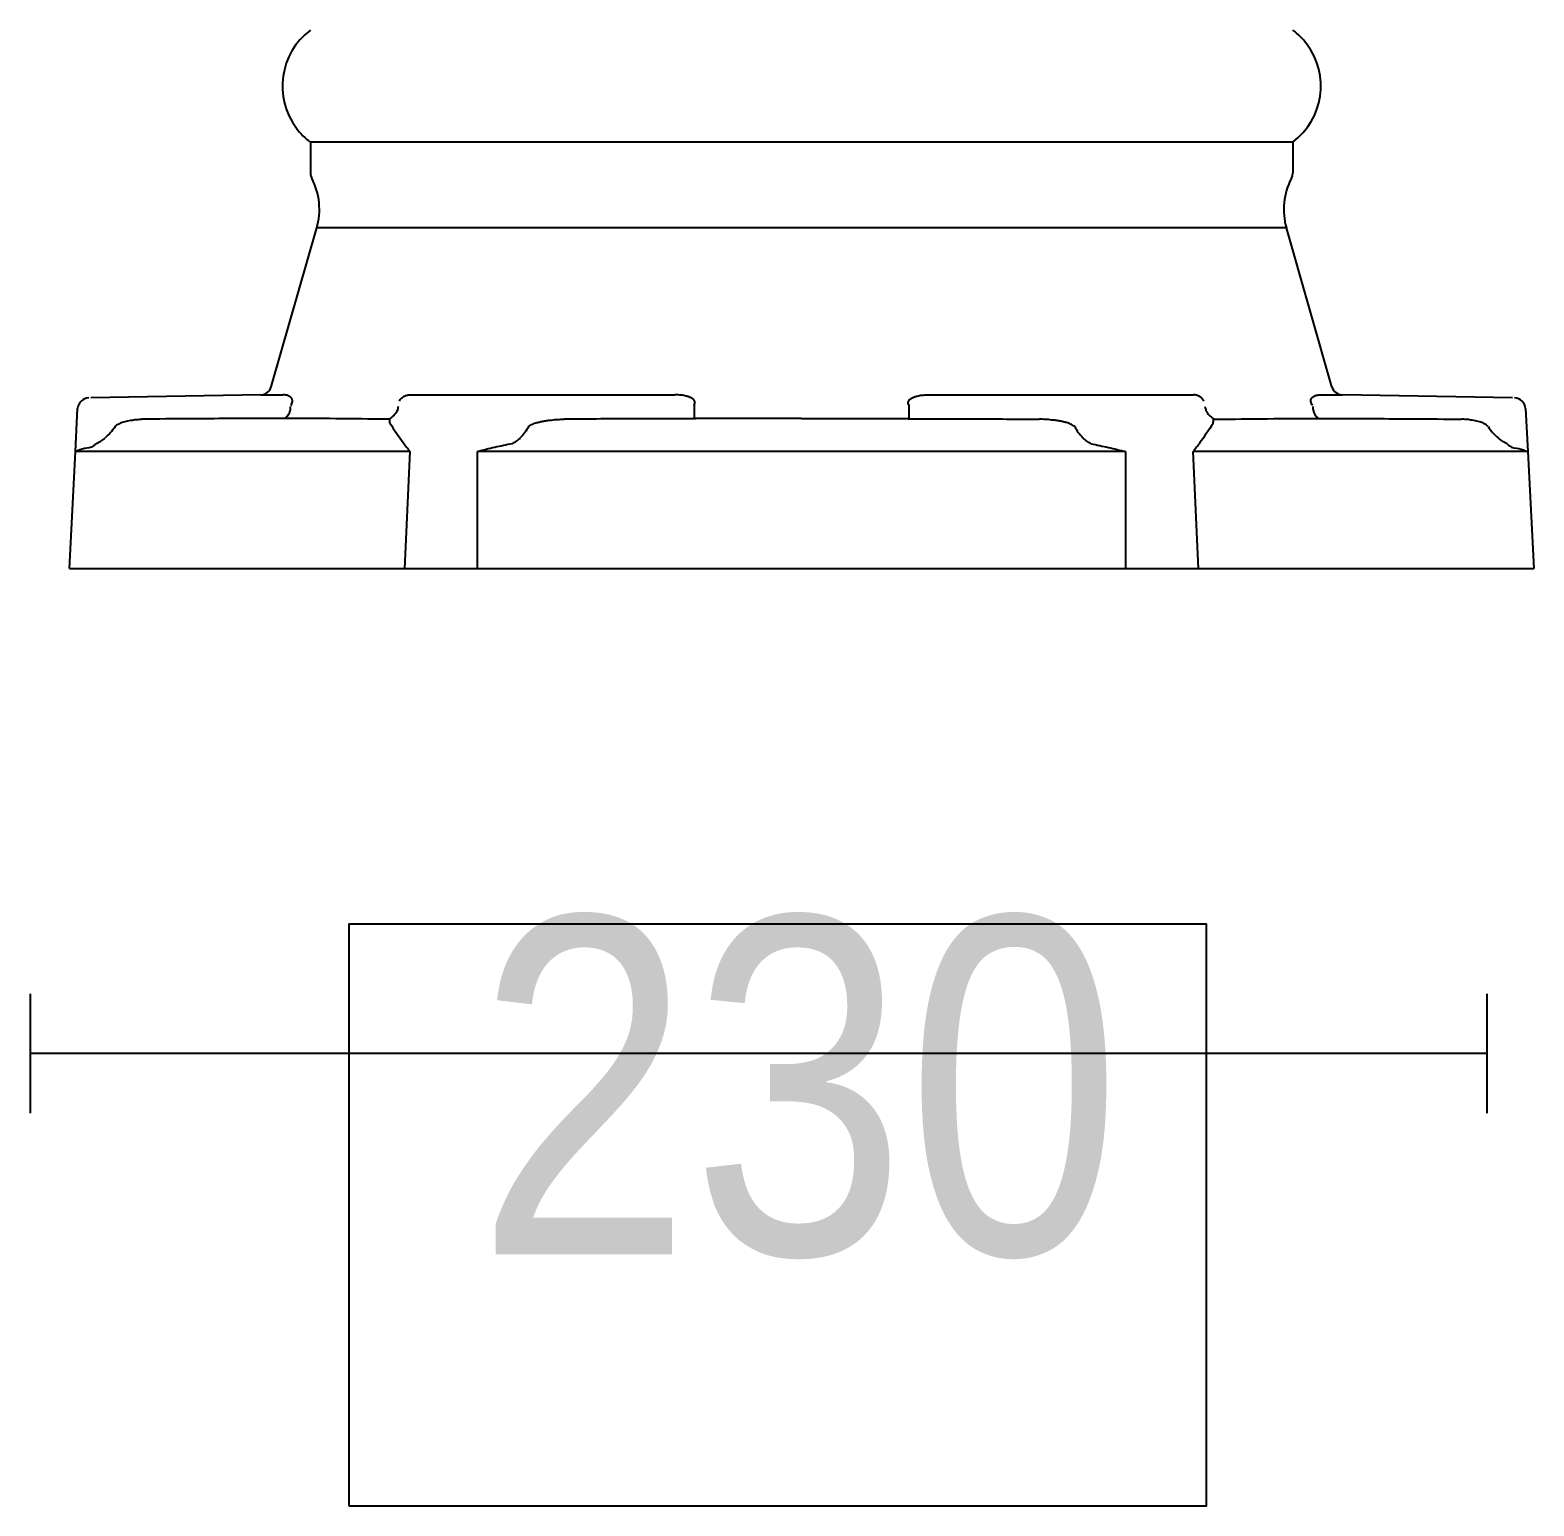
# Model space of a CAD drawing. Extents: x 0 to 170, y 0 to 429.
# Drawn here: x 43.45 to 86.61, y 0.04 to 42.42 of the extents above; entities that cross this region are included whole.
import ezdxf

# ---------------------------------------------------------------- set-up
doc = ezdxf.new("R2010")
doc.units = 0
doc.layers.add('LIVELLO_1', color=160, linetype='Continuous')
doc.styles.add('STD', font='txt')

# ---------------------------------------------------------------- blocks, each defined once
blk = doc.blocks.new('AI9-BLK1')
at = {"layer": 'LIVELLO_1', "color": 7}
for p, q in [((-4.99, -175.291), (-33.181, -175.291)), ((-33.181, -175.291), (-33.181, -176.177)), ((-4.99, -175.291), (-4.99, -176.177)), ((-34.305, -182.314), (-32.999, -177.754)), ((-5.172, -177.754), (-32.999, -177.754)), ((-3.865, -182.314), (-5.172, -177.754)), ((-34.61, -182.547), (-39.485, -182.63)), ((-34.61, -182.547), (-33.976, -182.547)), ((-30.333, -182.547), (-22.727, -182.547)), ((-15.444, -182.547), (-7.836, -182.547)), ((-4.195, -182.547), (-3.561, -182.547)), ((1.315, -182.63), (-3.561, -182.547)), ((-39.925, -184.175), (-39.863, -182.937)), ((-22.171, -182.848), (-22.171, -183.23)), ((-15.997, -183.23), (-15.997, -182.848)), ((1.692, -182.937), (1.757, -184.175)), ((-40.101, -187.533), (-39.925, -184.175)), ((-30.326, -184.175), (-39.925, -184.175)), ((-30.326, -184.175), (-30.478, -187.533)), ((-19.085, -184.175), (-28.386, -184.175)), ((-28.386, -187.533), (-28.386, -184.175)), ((-9.785, -184.175), (-19.085, -184.175)), ((-9.785, -184.175), (-9.785, -187.533)), ((-7.693, -187.533), (-7.844, -184.175)), ((1.757, -184.175), (-7.844, -184.175)), ((1.757, -184.175), (1.933, -187.533)), ((-40.101, -187.533), (-19.085, -187.533)), ((-19.085, -187.533), (1.933, -187.533)), ((-41.228, -199.748), (-41.228, -203.167)), ((0.582, -199.748), (0.582, -203.167)), ((0.582, -201.458), (-41.228, -201.458))]:
    blk.add_line(p, q, dxfattribs=at)
for points in [[(-30.904, -183.247), (-30.941, -183.247), (-30.978, -183.247)], [(-7.267, -183.247), (-7.227, -183.247), (-7.191, -183.247)]]:
    blk.add_lwpolyline(points, dxfattribs=at)
blk.add_lwpolyline([(-32.081, -214.449), (-7.467, -214.449), (-7.467, -197.747), (-32.081, -197.747)], close=True, dxfattribs=at)
for points, knots in [([(-33.181, -172.071), (-34.071, -172.741), (-34.251, -174), (-33.583, -174.89), (-33.468, -175.043), (-33.334, -175.179), (-33.181, -175.291)], [0, 0, 0, 0, 1, 1, 1, 2, 2, 2, 2]), ([(-4.99, -175.291), (-4.099, -174.625), (-3.919, -173.364), (-4.586, -172.476), (-4.7, -172.319), (-4.835, -172.185), (-4.99, -172.071)], [0, 0, 0, 0, 1, 1, 1, 2, 2, 2, 2]), ([(-33.746, -182.848), (-33.734, -182.825), (-33.724, -182.812), (-33.715, -182.793), (-33.707, -182.776), (-33.702, -182.761), (-33.7, -182.74), (-33.698, -182.73), (-33.698, -182.713), (-33.7, -182.702), (-33.7, -182.689), (-33.705, -182.679), (-33.709, -182.668), (-33.711, -182.662), (-33.713, -182.653), (-33.717, -182.647), (-33.721, -182.641), (-33.726, -182.636), (-33.73, -182.63), (-33.734, -182.623), (-33.74, -182.619), (-33.746, -182.617), (-33.75, -182.609), (-33.756, -182.607), (-33.763, -182.6), (-33.767, -182.596), (-33.773, -182.594), (-33.78, -182.59), (-33.787, -182.585), (-33.793, -182.583), (-33.8, -182.579), (-33.813, -182.577), (-33.821, -182.568), (-33.835, -182.564), (-33.845, -182.56), (-33.856, -182.558), (-33.869, -182.553), (-33.887, -182.553), (-33.902, -182.547), (-33.92, -182.547), (-33.92, -182.547), (-33.976, -182.547), (-33.976, -182.547)], [0, 0, 0, 0, 1, 1, 1, 2, 2, 2, 3, 3, 3, 4, 4, 4, 5, 5, 5, 6, 6, 6, 7, 7, 7, 8, 8, 8, 9, 9, 9, 10, 10, 10, 11, 11, 11, 12, 12, 12, 13, 13, 13, 14, 14, 14, 14]), ([(-30.629, -182.723), (-30.62, -182.711), (-30.611, -182.693), (-30.602, -182.679), (-30.591, -182.666), (-30.583, -182.651), (-30.57, -182.641), (-30.561, -182.634), (-30.552, -182.626), (-30.544, -182.617), (-30.535, -182.609), (-30.527, -182.607), (-30.517, -182.6), (-30.511, -182.596), (-30.505, -182.59), (-30.498, -182.585), (-30.492, -182.585), (-30.488, -182.579), (-30.481, -182.579), (-30.47, -182.577), (-30.461, -182.568), (-30.453, -182.564), (-30.442, -182.56), (-30.43, -182.558), (-30.42, -182.558), (-30.407, -182.553), (-30.394, -182.547), (-30.378, -182.547), (-30.378, -182.547), (-30.333, -182.547), (-30.333, -182.547)], [0, 0, 0, 0, 1, 1, 1, 2, 2, 2, 3, 3, 3, 4, 4, 4, 5, 5, 5, 6, 6, 6, 7, 7, 7, 8, 8, 8, 9, 9, 9, 10, 10, 10, 10]), ([(-22.171, -182.848), (-22.161, -182.825), (-22.149, -182.812), (-22.147, -182.793), (-22.143, -182.772), (-22.145, -182.755), (-22.149, -182.734), (-22.155, -182.723), (-22.163, -182.711), (-22.171, -182.7), (-22.18, -182.685), (-22.188, -182.679), (-22.199, -182.668), (-22.208, -182.662), (-22.217, -182.653), (-22.228, -182.647), (-22.236, -182.641), (-22.244, -182.636), (-22.256, -182.63), (-22.265, -182.623), (-22.277, -182.619), (-22.29, -182.617), (-22.302, -182.609), (-22.314, -182.607), (-22.325, -182.6), (-22.338, -182.596), (-22.352, -182.594), (-22.364, -182.59), (-22.377, -182.585), (-22.391, -182.583), (-22.403, -182.579), (-22.425, -182.577), (-22.447, -182.568), (-22.466, -182.564), (-22.488, -182.56), (-22.512, -182.558), (-22.534, -182.553), (-22.563, -182.553), (-22.594, -182.547), (-22.625, -182.547), (-22.625, -182.547), (-22.727, -182.547), (-22.727, -182.547)], [0, 0, 0, 0, 1, 1, 1, 2, 2, 2, 3, 3, 3, 4, 4, 4, 5, 5, 5, 6, 6, 6, 7, 7, 7, 8, 8, 8, 9, 9, 9, 10, 10, 10, 11, 11, 11, 12, 12, 12, 13, 13, 13, 14, 14, 14, 14]), ([(-15.997, -182.848), (-16.009, -182.825), (-16.02, -182.812), (-16.024, -182.793), (-16.028, -182.772), (-16.026, -182.755), (-16.02, -182.734), (-16.015, -182.723), (-16.009, -182.711), (-15.999, -182.7), (-15.991, -182.685), (-15.982, -182.679), (-15.97, -182.668), (-15.963, -182.662), (-15.952, -182.653), (-15.943, -182.647), (-15.935, -182.641), (-15.926, -182.636), (-15.915, -182.63), (-15.904, -182.623), (-15.893, -182.619), (-15.881, -182.617), (-15.869, -182.609), (-15.856, -182.607), (-15.843, -182.6), (-15.833, -182.596), (-15.817, -182.594), (-15.806, -182.59), (-15.792, -182.585), (-15.78, -182.583), (-15.765, -182.579), (-15.744, -182.577), (-15.724, -182.568), (-15.703, -182.564), (-15.68, -182.56), (-15.657, -182.558), (-15.635, -182.553), (-15.607, -182.553), (-15.574, -182.547), (-15.544, -182.547), (-15.544, -182.547), (-15.444, -182.547), (-15.444, -182.547)], [0, 0, 0, 0, 1, 1, 1, 2, 2, 2, 3, 3, 3, 4, 4, 4, 5, 5, 5, 6, 6, 6, 7, 7, 7, 8, 8, 8, 9, 9, 9, 10, 10, 10, 11, 11, 11, 12, 12, 12, 13, 13, 13, 14, 14, 14, 14]), ([(-7.542, -182.723), (-7.552, -182.711), (-7.558, -182.693), (-7.569, -182.679), (-7.577, -182.666), (-7.588, -182.651), (-7.599, -182.641), (-7.608, -182.634), (-7.616, -182.626), (-7.625, -182.617), (-7.633, -182.609), (-7.645, -182.607), (-7.653, -182.6), (-7.66, -182.596), (-7.664, -182.59), (-7.67, -182.585), (-7.677, -182.585), (-7.683, -182.579), (-7.69, -182.579), (-7.699, -182.577), (-7.71, -182.568), (-7.718, -182.564), (-7.729, -182.56), (-7.738, -182.558), (-7.749, -182.558), (-7.761, -182.553), (-7.774, -182.547), (-7.79, -182.547), (-7.79, -182.547), (-7.836, -182.547), (-7.836, -182.547)], [0, 0, 0, 0, 1, 1, 1, 2, 2, 2, 3, 3, 3, 4, 4, 4, 5, 5, 5, 6, 6, 6, 7, 7, 7, 8, 8, 8, 9, 9, 9, 10, 10, 10, 10]), ([(-4.425, -182.848), (-4.437, -182.825), (-4.447, -182.812), (-4.453, -182.793), (-4.462, -182.776), (-4.468, -182.761), (-4.47, -182.74), (-4.47, -182.73), (-4.47, -182.713), (-4.47, -182.702), (-4.468, -182.689), (-4.466, -182.679), (-4.462, -182.668), (-4.458, -182.662), (-4.458, -182.653), (-4.453, -182.647), (-4.449, -182.641), (-4.445, -182.636), (-4.441, -182.63), (-4.437, -182.623), (-4.429, -182.619), (-4.425, -182.617), (-4.419, -182.609), (-4.414, -182.607), (-4.408, -182.6), (-4.402, -182.596), (-4.395, -182.594), (-4.391, -182.59), (-4.381, -182.585), (-4.375, -182.583), (-4.369, -182.579), (-4.358, -182.577), (-4.35, -182.568), (-4.336, -182.564), (-4.323, -182.56), (-4.313, -182.558), (-4.302, -182.553), (-4.284, -182.553), (-4.267, -182.547), (-4.252, -182.547), (-4.252, -182.547), (-4.195, -182.547), (-4.195, -182.547)], [0, 0, 0, 0, 1, 1, 1, 2, 2, 2, 3, 3, 3, 4, 4, 4, 5, 5, 5, 6, 6, 6, 7, 7, 7, 8, 8, 8, 9, 9, 9, 10, 10, 10, 11, 11, 11, 12, 12, 12, 13, 13, 13, 14, 14, 14, 14]), ([(-33.761, -182.884), (-33.761, -182.916), (-33.763, -182.952), (-33.767, -182.982), (-33.773, -183.011), (-33.783, -183.041), (-33.793, -183.071), (-33.806, -183.098), (-33.821, -183.13), (-33.843, -183.154), (-33.865, -183.177), (-33.893, -183.202), (-33.922, -183.224)], [0, 0, 0, 0, 1, 1, 1, 2, 2, 2, 3, 3, 3, 4, 4, 4, 4]), ([(-30.689, -183.001), (-30.718, -183.043), (-30.747, -183.092), (-30.782, -183.126), (-30.822, -183.166), (-30.869, -183.207), (-30.917, -183.24)], [0, 0, 0, 0, 1, 1, 1, 2, 2, 2, 2]), ([(-30.661, -182.884), (-30.666, -182.906), (-30.672, -182.924), (-30.674, -182.943), (-30.68, -182.961), (-30.685, -182.982), (-30.689, -183.001)], [0, 0, 0, 0, 1, 1, 1, 2, 2, 2, 2]), ([(-7.51, -182.884), (-7.506, -182.906), (-7.499, -182.924), (-7.494, -182.943), (-7.49, -182.961), (-7.484, -182.982), (-7.48, -183.001)], [0, 0, 0, 0, 1, 1, 1, 2, 2, 2, 2]), ([(-7.48, -183.001), (-7.451, -183.043), (-7.423, -183.092), (-7.389, -183.126), (-7.349, -183.166), (-7.302, -183.207), (-7.254, -183.24)], [0, 0, 0, 0, 1, 1, 1, 2, 2, 2, 2]), ([(-4.41, -182.884), (-4.41, -182.916), (-4.408, -182.952), (-4.402, -182.982), (-4.395, -183.011), (-4.387, -183.041), (-4.377, -183.071), (-4.364, -183.098), (-4.35, -183.13), (-4.327, -183.154), (-4.304, -183.177), (-4.278, -183.202), (-4.25, -183.224)], [0, 0, 0, 0, 1, 1, 1, 2, 2, 2, 3, 3, 3, 4, 4, 4, 4]), ([(-38.788, -183.452), (-38.76, -183.429), (-38.732, -183.406), (-38.699, -183.384), (-38.671, -183.37), (-38.641, -183.357), (-38.61, -183.342), (-38.587, -183.336), (-38.562, -183.329), (-38.537, -183.319), (-38.514, -183.312), (-38.489, -183.306), (-38.463, -183.3), (-38.434, -183.293), (-38.406, -183.287), (-38.378, -183.281), (-38.347, -183.274), (-38.317, -183.27), (-38.287, -183.268), (-38.245, -183.259), (-38.204, -183.253), (-38.163, -183.251), (-38.115, -183.247), (-38.067, -183.247), (-38.02, -183.247)], [0, 0, 0, 0, 1, 1, 1, 2, 2, 2, 3, 3, 3, 4, 4, 4, 5, 5, 5, 6, 6, 6, 7, 7, 7, 8, 8, 8, 8]), ([(-33.922, -183.224), (-33.922, -183.224), (-34.709, -183.224), (-34.709, -183.224), (-34.981, -183.226), (-35.254, -183.226), (-35.528, -183.226), (-35.901, -183.23), (-36.275, -183.23), (-36.646, -183.234), (-37.104, -183.236), (-37.564, -183.24), (-38.02, -183.247)], [0, 0, 0, 0, 1, 1, 1, 2, 2, 2, 3, 3, 3, 4, 4, 4, 4]), ([(-30.978, -183.247), (-31.47, -183.24), (-31.959, -183.234), (-32.45, -183.23), (-32.94, -183.226), (-33.431, -183.226), (-33.922, -183.224)], [0, 0, 0, 0, 1, 1, 1, 2, 2, 2, 2]), ([(-30.896, -183.37), (-30.898, -183.351), (-30.902, -183.329), (-30.904, -183.31), (-30.906, -183.287), (-30.906, -183.268), (-30.904, -183.247)], [0, 0, 0, 0, 1, 1, 1, 2, 2, 2, 2]), ([(-30.896, -183.37), (-30.772, -183.556), (-30.648, -183.739), (-30.517, -183.917), (-30.455, -184.003), (-30.39, -184.093), (-30.326, -184.175)], [0, 0, 0, 0, 1, 1, 1, 2, 2, 2, 2]), ([(-26.923, -183.452), (-26.884, -183.429), (-26.845, -183.406), (-26.803, -183.384), (-26.766, -183.368), (-26.728, -183.353), (-26.687, -183.342), (-26.656, -183.336), (-26.623, -183.329), (-26.593, -183.319), (-26.56, -183.312), (-26.528, -183.306), (-26.497, -183.3), (-26.459, -183.293), (-26.42, -183.287), (-26.38, -183.281), (-26.341, -183.274), (-26.3, -183.27), (-26.261, -183.268), (-26.204, -183.259), (-26.148, -183.253), (-26.091, -183.251), (-26.028, -183.247), (-25.964, -183.247), (-25.9, -183.247)], [0, 0, 0, 0, 1, 1, 1, 2, 2, 2, 3, 3, 3, 4, 4, 4, 5, 5, 5, 6, 6, 6, 7, 7, 7, 8, 8, 8, 8]), ([(-22.171, -183.23), (-22.795, -183.23), (-23.415, -183.234), (-24.036, -183.236), (-24.657, -183.236), (-25.28, -183.24), (-25.9, -183.247)], [0, 0, 0, 0, 1, 1, 1, 2, 2, 2, 2]), ([(-19.085, -183.224), (-19.085, -183.224), (-19.087, -183.224), (-19.087, -183.224), (-19.087, -183.224), (-19.089, -183.224), (-19.089, -183.224), (-19.089, -183.224), (-19.091, -183.224), (-19.091, -183.224), (-19.091, -183.224), (-19.093, -183.224), (-19.093, -183.224), (-19.093, -183.224), (-19.098, -183.224), (-19.098, -183.224), (-19.098, -183.224), (-19.102, -183.224), (-19.102, -183.224), (-19.102, -183.224), (-19.104, -183.224), (-19.104, -183.224), (-19.104, -183.224), (-19.108, -183.224), (-19.108, -183.224), (-19.108, -183.224), (-19.112, -183.224), (-19.112, -183.224), (-19.112, -183.224), (-19.117, -183.224), (-19.117, -183.224), (-19.117, -183.224), (-19.125, -183.224), (-19.125, -183.224), (-19.125, -183.224), (-19.13, -183.224), (-19.13, -183.224), (-19.13, -183.224), (-19.137, -183.224), (-19.137, -183.224), (-19.137, -183.224), (-19.143, -183.224), (-19.143, -183.224), (-19.143, -183.224), (-19.149, -183.224), (-19.149, -183.224), (-19.149, -183.224), (-19.158, -183.224), (-19.158, -183.224), (-19.158, -183.224), (-19.166, -183.224), (-19.166, -183.224), (-19.166, -183.224), (-19.176, -183.224), (-19.176, -183.224), (-19.176, -183.224), (-19.182, -183.224), (-19.182, -183.224), (-19.182, -183.224), (-19.191, -183.224), (-19.191, -183.224), (-19.191, -183.224), (-19.199, -183.224), (-19.199, -183.224), (-19.199, -183.224), (-19.21, -183.224), (-19.21, -183.224), (-19.21, -183.224), (-19.222, -183.224), (-19.222, -183.224), (-19.222, -183.224), (-19.23, -183.224), (-19.23, -183.224), (-19.23, -183.224), (-19.241, -183.224), (-19.241, -183.224), (-19.241, -183.224), (-19.251, -183.224), (-19.251, -183.224), (-19.251, -183.224), (-19.262, -183.224), (-19.262, -183.224), (-19.262, -183.224), (-19.273, -183.224), (-19.273, -183.224), (-19.273, -183.224), (-19.284, -183.224), (-19.284, -183.224), (-19.284, -183.224), (-19.295, -183.224), (-19.295, -183.224), (-19.295, -183.224), (-19.307, -183.224), (-19.307, -183.224), (-19.307, -183.224), (-19.319, -183.224), (-19.319, -183.224), (-19.319, -183.224), (-19.33, -183.224), (-19.33, -183.224), (-19.33, -183.224), (-19.342, -183.224), (-19.342, -183.224), (-19.342, -183.224), (-19.356, -183.224), (-19.356, -183.224), (-19.356, -183.224), (-19.367, -183.224), (-19.367, -183.224), (-19.367, -183.224), (-19.382, -183.224), (-19.382, -183.224), (-19.382, -183.224), (-19.394, -183.224), (-19.394, -183.224), (-19.394, -183.224), (-19.408, -183.224), (-19.408, -183.224), (-19.408, -183.224), (-19.421, -183.224), (-19.421, -183.224), (-19.421, -183.224), (-19.434, -183.224), (-19.434, -183.224), (-19.434, -183.224), (-19.447, -183.224), (-19.447, -183.224), (-19.447, -183.224), (-19.462, -183.224), (-19.462, -183.224), (-19.462, -183.224), (-19.475, -183.224), (-19.475, -183.224), (-19.475, -183.224), (-19.491, -183.224), (-19.491, -183.224), (-19.491, -183.224), (-19.504, -183.224), (-19.504, -183.224), (-19.504, -183.224), (-19.516, -183.224), (-19.516, -183.224), (-19.516, -183.224), (-19.531, -183.224), (-19.531, -183.224), (-19.531, -183.224), (-19.545, -183.224), (-19.545, -183.224), (-19.545, -183.224), (-19.56, -183.224), (-19.56, -183.224), (-19.56, -183.224), (-19.572, -183.224), (-19.572, -183.224), (-19.572, -183.224), (-19.588, -183.224), (-19.588, -183.224), (-19.588, -183.224), (-19.603, -183.224), (-19.603, -183.224), (-19.603, -183.224), (-19.616, -183.224), (-19.616, -183.224), (-19.616, -183.224), (-19.632, -183.224), (-19.632, -183.224), (-19.632, -183.224), (-19.644, -183.224), (-19.644, -183.224), (-19.644, -183.224), (-19.659, -183.224), (-19.659, -183.224), (-19.659, -183.224), (-19.675, -183.224), (-19.675, -183.224), (-19.675, -183.224), (-19.69, -183.224), (-19.69, -183.224), (-19.69, -183.224), (-19.703, -183.224), (-19.703, -183.224), (-19.703, -183.224), (-19.748, -183.224), (-19.748, -183.224), (-19.748, -183.224), (-19.794, -183.224), (-19.794, -183.224), (-19.794, -183.224), (-19.837, -183.224), (-19.837, -183.224), (-19.837, -183.224), (-19.883, -183.224), (-19.883, -183.224), (-19.883, -183.224), (-19.926, -183.224), (-19.926, -183.224), (-19.926, -183.224), (-19.97, -183.224), (-19.97, -183.224), (-19.97, -183.224), (-20.015, -183.224), (-20.015, -183.224), (-20.015, -183.224), (-20.057, -183.224), (-20.057, -183.224), (-20.057, -183.224), (-20.1, -183.224), (-20.1, -183.224), (-20.1, -183.224), (-20.142, -183.224), (-20.142, -183.224), (-20.142, -183.224), (-20.187, -183.224), (-20.187, -183.224), (-20.187, -183.224), (-20.229, -183.224), (-20.229, -183.224), (-20.229, -183.224), (-20.272, -183.224), (-20.272, -183.224), (-20.272, -183.224), (-20.313, -183.224), (-20.313, -183.224), (-20.313, -183.224), (-20.357, -183.224), (-20.357, -183.224), (-20.372, -183.226), (-20.384, -183.226), (-20.398, -183.226), (-20.398, -183.226), (-20.441, -183.226), (-20.441, -183.226), (-20.441, -183.226), (-20.484, -183.226), (-20.484, -183.226), (-20.484, -183.226), (-20.527, -183.226), (-20.527, -183.226), (-20.527, -183.226), (-20.571, -183.226), (-20.571, -183.226), (-20.571, -183.226), (-20.614, -183.226), (-20.614, -183.226), (-20.614, -183.226), (-20.656, -183.226), (-20.656, -183.226), (-20.656, -183.226), (-20.701, -183.226), (-20.701, -183.226), (-20.701, -183.226), (-20.745, -183.226), (-20.745, -183.226), (-20.745, -183.226), (-20.79, -183.226), (-20.79, -183.226), (-20.79, -183.226), (-20.836, -183.226), (-20.836, -183.226), (-20.836, -183.226), (-20.86, -183.226), (-20.86, -183.226), (-20.86, -183.226), (-20.883, -183.226), (-20.883, -183.226), (-20.883, -183.226), (-20.91, -183.226), (-20.91, -183.226), (-20.91, -183.226), (-20.933, -183.226), (-20.933, -183.226), (-20.933, -183.226), (-20.958, -183.226), (-20.958, -183.226), (-20.958, -183.226), (-20.984, -183.226), (-20.984, -183.226), (-20.984, -183.226), (-21.008, -183.226), (-21.008, -183.226), (-21.008, -183.226), (-21.034, -183.226), (-21.034, -183.226), (-21.034, -183.226), (-21.06, -183.226), (-21.06, -183.226), (-21.06, -183.226), (-21.084, -183.226), (-21.084, -183.226), (-21.084, -183.226), (-21.107, -183.226), (-21.107, -183.226), (-21.107, -183.226), (-21.134, -183.226), (-21.134, -183.226), (-21.134, -183.226), (-21.159, -183.226), (-21.159, -183.226), (-21.159, -183.226), (-21.184, -183.226), (-21.184, -183.226), (-21.184, -183.226), (-21.21, -183.226), (-21.21, -183.226), (-21.21, -183.226), (-21.235, -183.226), (-21.235, -183.226), (-21.235, -183.226), (-21.26, -183.226), (-21.26, -183.226), (-21.26, -183.226), (-21.283, -183.226), (-21.283, -183.226), (-21.283, -183.226), (-21.31, -183.226), (-21.31, -183.226), (-21.31, -183.226), (-21.333, -183.226), (-21.333, -183.226), (-21.333, -183.226), (-21.359, -183.226), (-21.359, -183.226), (-21.359, -183.226), (-21.383, -183.226), (-21.383, -183.226), (-21.383, -183.226), (-21.407, -183.226), (-21.407, -183.226), (-21.407, -183.226), (-21.43, -183.226), (-21.43, -183.226), (-21.43, -183.226), (-21.457, -183.226), (-21.457, -183.226), (-21.457, -183.226), (-21.481, -183.226), (-21.481, -183.226), (-21.481, -183.226), (-21.505, -183.226), (-21.505, -183.226), (-21.505, -183.226), (-21.529, -183.226), (-21.529, -183.226), (-21.529, -183.226), (-21.554, -183.226), (-21.554, -183.226), (-21.554, -183.226), (-21.577, -183.226), (-21.577, -183.226), (-21.577, -183.226), (-21.6, -183.226), (-21.6, -183.226), (-21.6, -183.226), (-21.624, -183.226), (-21.624, -183.226), (-21.624, -183.226), (-21.648, -183.226), (-21.648, -183.226), (-21.648, -183.226), (-21.67, -183.226), (-21.67, -183.226), (-21.67, -183.226), (-21.691, -183.226), (-21.691, -183.226), (-21.691, -183.226), (-21.713, -183.226), (-21.713, -183.226), (-21.713, -183.226), (-21.737, -183.226), (-21.737, -183.226), (-21.737, -183.226), (-21.759, -183.226), (-21.759, -183.226), (-21.759, -183.226), (-21.78, -183.226), (-21.78, -183.226), (-21.78, -183.226), (-21.802, -183.226), (-21.802, -183.226), (-21.802, -183.226), (-21.824, -183.226), (-21.824, -183.226), (-21.824, -183.226), (-21.844, -183.226), (-21.844, -183.226), (-21.844, -183.226), (-21.865, -183.226), (-21.865, -183.226), (-21.865, -183.226), (-21.884, -183.226), (-21.884, -183.226), (-21.884, -183.226), (-21.906, -183.226), (-21.906, -183.226), (-21.906, -183.226), (-21.923, -183.226), (-21.923, -183.226), (-21.923, -183.226), (-21.944, -183.226), (-21.944, -183.226), (-21.944, -183.226), (-21.962, -183.226), (-21.962, -183.226), (-21.962, -183.226), (-21.981, -183.226), (-21.981, -183.226), (-21.981, -183.226), (-22, -183.226), (-22, -183.226), (-22, -183.226), (-22.017, -183.226), (-22.017, -183.226), (-22.017, -183.226), (-22.035, -183.226), (-22.035, -183.226), (-22.035, -183.226), (-22.052, -183.226), (-22.052, -183.226), (-22.052, -183.226), (-22.066, -183.226), (-22.066, -183.226), (-22.066, -183.226), (-22.084, -183.226), (-22.084, -183.226), (-22.084, -183.226), (-22.099, -183.226), (-22.099, -183.226), (-22.099, -183.226), (-22.115, -183.226), (-22.115, -183.226), (-22.115, -183.226), (-22.13, -183.226), (-22.13, -183.226), (-22.134, -183.226), (-22.139, -183.226), (-22.143, -183.23), (-22.143, -183.23), (-22.159, -183.23), (-22.159, -183.23), (-22.159, -183.23), (-22.171, -183.23), (-22.171, -183.23)], [0, 0, 0, 0, 1, 1, 1, 2, 2, 2, 3, 3, 3, 4, 4, 4, 5, 5, 5, 6, 6, 6, 7, 7, 7, 8, 8, 8, 9, 9, 9, 10, 10, 10, 11, 11, 11, 12, 12, 12, 13, 13, 13, 14, 14, 14, 15, 15, 15, 16, 16, 16, 17, 17, 17, 18, 18, 18, 19, 19, 19, 20, 20, 20, 21, 21, 21, 22, 22, 22, 23, 23, 23, 24, 24, 24, 25, 25, 25, 26, 26, 26, 27, 27, 27, 28, 28, 28, 29, 29, 29, 30, 30, 30, 31, 31, 31, 32, 32, 32, 33, 33, 33, 34, 34, 34, 35, 35, 35, 36, 36, 36, 37, 37, 37, 38, 38, 38, 39, 39, 39, 40, 40, 40, 41, 41, 41, 42, 42, 42, 43, 43, 43, 44, 44, 44, 45, 45, 45, 46, 46, 46, 47, 47, 47, 48, 48, 48, 49, 49, 49, 50, 50, 50, 51, 51, 51, 52, 52, 52, 53, 53, 53, 54, 54, 54, 55, 55, 55, 56, 56, 56, 57, 57, 57, 58, 58, 58, 59, 59, 59, 60, 60, 60, 61, 61, 61, 62, 62, 62, 63, 63, 63, 64, 64, 64, 65, 65, 65, 66, 66, 66, 67, 67, 67, 68, 68, 68, 69, 69, 69, 70, 70, 70, 71, 71, 71, 72, 72, 72, 73, 73, 73, 74, 74, 74, 75, 75, 75, 76, 76, 76, 77, 77, 77, 78, 78, 78, 79, 79, 79, 80, 80, 80, 81, 81, 81, 82, 82, 82, 83, 83, 83, 84, 84, 84, 85, 85, 85, 86, 86, 86, 87, 87, 87, 88, 88, 88, 89, 89, 89, 90, 90, 90, 91, 91, 91, 92, 92, 92, 93, 93, 93, 94, 94, 94, 95, 95, 95, 96, 96, 96, 97, 97, 97, 98, 98, 98, 99, 99, 99, 100, 100, 100, 101, 101, 101, 102, 102, 102, 103, 103, 103, 104, 104, 104, 105, 105, 105, 106, 106, 106, 107, 107, 107, 108, 108, 108, 109, 109, 109, 110, 110, 110, 111, 111, 111, 112, 112, 112, 113, 113, 113, 114, 114, 114, 115, 115, 115, 116, 116, 116, 117, 117, 117, 118, 118, 118, 119, 119, 119, 120, 120, 120, 121, 121, 121, 122, 122, 122, 123, 123, 123, 124, 124, 124, 125, 125, 125, 126, 126, 126, 127, 127, 127, 128, 128, 128, 129, 129, 129, 130, 130, 130, 131, 131, 131, 132, 132, 132, 133, 133, 133, 134, 134, 134, 135, 135, 135, 136, 136, 136, 137, 137, 137, 138, 138, 138, 139, 139, 139, 140, 140, 140, 141, 141, 141, 142, 142, 142, 143, 143, 143, 144, 144, 144, 145, 145, 145, 146, 146, 146, 147, 147, 147, 147]), ([(-19.085, -183.224), (-19.085, -183.224), (-19.085, -183.224), (-19.085, -183.224), (-19.085, -183.224), (-19.082, -183.224), (-19.082, -183.224), (-19.082, -183.224), (-19.079, -183.224), (-19.079, -183.224), (-19.079, -183.224), (-19.077, -183.224), (-19.077, -183.224), (-19.077, -183.224), (-19.075, -183.224), (-19.075, -183.224), (-19.075, -183.224), (-19.073, -183.224), (-19.073, -183.224), (-19.073, -183.224), (-19.069, -183.224), (-19.069, -183.224), (-19.069, -183.224), (-19.067, -183.224), (-19.067, -183.224), (-19.067, -183.224), (-19.061, -183.224), (-19.061, -183.224), (-19.061, -183.224), (-19.056, -183.224), (-19.056, -183.224), (-19.056, -183.224), (-19.052, -183.224), (-19.052, -183.224), (-19.052, -183.224), (-19.046, -183.224), (-19.046, -183.224), (-19.046, -183.224), (-19.039, -183.224), (-19.039, -183.224), (-19.039, -183.224), (-19.032, -183.224), (-19.032, -183.224), (-19.032, -183.224), (-19.026, -183.224), (-19.026, -183.224), (-19.026, -183.224), (-19.019, -183.224), (-19.019, -183.224), (-19.019, -183.224), (-19.011, -183.224), (-19.011, -183.224), (-19.011, -183.224), (-19.004, -183.224), (-19.004, -183.224), (-19.004, -183.224), (-18.996, -183.224), (-18.996, -183.224), (-18.996, -183.224), (-18.986, -183.224), (-18.986, -183.224), (-18.986, -183.224), (-18.978, -183.224), (-18.978, -183.224), (-18.978, -183.224), (-18.969, -183.224), (-18.969, -183.224), (-18.969, -183.224), (-18.959, -183.224), (-18.959, -183.224), (-18.959, -183.224), (-18.95, -183.224), (-18.95, -183.224), (-18.95, -183.224), (-18.941, -183.224), (-18.941, -183.224), (-18.941, -183.224), (-18.93, -183.224), (-18.93, -183.224), (-18.93, -183.224), (-18.919, -183.224), (-18.919, -183.224), (-18.919, -183.224), (-18.909, -183.224), (-18.909, -183.224), (-18.909, -183.224), (-18.897, -183.224), (-18.897, -183.224), (-18.897, -183.224), (-18.887, -183.224), (-18.887, -183.224), (-18.887, -183.224), (-18.876, -183.224), (-18.876, -183.224), (-18.876, -183.224), (-18.863, -183.224), (-18.863, -183.224), (-18.863, -183.224), (-18.849, -183.224), (-18.849, -183.224), (-18.849, -183.224), (-18.839, -183.224), (-18.839, -183.224), (-18.839, -183.224), (-18.826, -183.224), (-18.826, -183.224), (-18.826, -183.224), (-18.813, -183.224), (-18.813, -183.224), (-18.813, -183.224), (-18.802, -183.224), (-18.802, -183.224), (-18.802, -183.224), (-18.789, -183.224), (-18.789, -183.224), (-18.789, -183.224), (-18.776, -183.224), (-18.776, -183.224), (-18.776, -183.224), (-18.763, -183.224), (-18.763, -183.224), (-18.763, -183.224), (-18.75, -183.224), (-18.75, -183.224), (-18.75, -183.224), (-18.735, -183.224), (-18.735, -183.224), (-18.735, -183.224), (-18.722, -183.224), (-18.722, -183.224), (-18.722, -183.224), (-18.709, -183.224), (-18.709, -183.224), (-18.709, -183.224), (-18.696, -183.224), (-18.696, -183.224), (-18.696, -183.224), (-18.681, -183.224), (-18.681, -183.224), (-18.681, -183.224), (-18.667, -183.224), (-18.667, -183.224), (-18.667, -183.224), (-18.652, -183.224), (-18.652, -183.224), (-18.652, -183.224), (-18.637, -183.224), (-18.637, -183.224), (-18.637, -183.224), (-18.624, -183.224), (-18.624, -183.224), (-18.624, -183.224), (-18.611, -183.224), (-18.611, -183.224), (-18.611, -183.224), (-18.596, -183.224), (-18.596, -183.224), (-18.596, -183.224), (-18.58, -183.224), (-18.58, -183.224), (-18.58, -183.224), (-18.568, -183.224), (-18.568, -183.224), (-18.568, -183.224), (-18.555, -183.224), (-18.555, -183.224), (-18.555, -183.224), (-18.539, -183.224), (-18.539, -183.224), (-18.539, -183.224), (-18.524, -183.224), (-18.524, -183.224), (-18.524, -183.224), (-18.509, -183.224), (-18.509, -183.224), (-18.509, -183.224), (-18.497, -183.224), (-18.497, -183.224), (-18.497, -183.224), (-18.481, -183.224), (-18.481, -183.224), (-18.481, -183.224), (-18.466, -183.224), (-18.466, -183.224), (-18.466, -183.224), (-18.422, -183.224), (-18.422, -183.224), (-18.422, -183.224), (-18.377, -183.224), (-18.377, -183.224), (-18.377, -183.224), (-18.331, -183.224), (-18.331, -183.224), (-18.331, -183.224), (-18.288, -183.224), (-18.288, -183.224), (-18.288, -183.224), (-18.244, -183.224), (-18.244, -183.224), (-18.244, -183.224), (-18.201, -183.224), (-18.201, -183.224), (-18.201, -183.224), (-18.155, -183.224), (-18.155, -183.224), (-18.155, -183.224), (-18.114, -183.224), (-18.114, -183.224), (-18.114, -183.224), (-18.07, -183.224), (-18.07, -183.224), (-18.07, -183.224), (-18.027, -183.224), (-18.027, -183.224), (-18.027, -183.224), (-17.984, -183.224), (-17.984, -183.224), (-17.984, -183.224), (-17.942, -183.224), (-17.942, -183.224), (-17.942, -183.224), (-17.899, -183.224), (-17.899, -183.224), (-17.899, -183.224), (-17.855, -183.224), (-17.855, -183.224), (-17.855, -183.224), (-17.814, -183.224), (-17.814, -183.224), (-17.799, -183.226), (-17.784, -183.226), (-17.77, -183.226), (-17.77, -183.226), (-17.728, -183.226), (-17.728, -183.226), (-17.728, -183.226), (-17.687, -183.226), (-17.687, -183.226), (-17.687, -183.226), (-17.643, -183.226), (-17.643, -183.226), (-17.643, -183.226), (-17.6, -183.226), (-17.6, -183.226), (-17.6, -183.226), (-17.556, -183.226), (-17.556, -183.226), (-17.556, -183.226), (-17.513, -183.226), (-17.513, -183.226), (-17.513, -183.226), (-17.47, -183.226), (-17.47, -183.226), (-17.47, -183.226), (-17.424, -183.226), (-17.424, -183.226), (-17.424, -183.226), (-17.378, -183.226), (-17.378, -183.226), (-17.378, -183.226), (-17.335, -183.226), (-17.335, -183.226), (-17.335, -183.226), (-17.308, -183.226), (-17.308, -183.226), (-17.308, -183.226), (-17.285, -183.226), (-17.285, -183.226), (-17.285, -183.226), (-17.261, -183.226), (-17.261, -183.226), (-17.261, -183.226), (-17.237, -183.226), (-17.237, -183.226), (-17.237, -183.226), (-17.211, -183.226), (-17.211, -183.226), (-17.211, -183.226), (-17.188, -183.226), (-17.188, -183.226), (-17.188, -183.226), (-17.161, -183.226), (-17.161, -183.226), (-17.161, -183.226), (-17.135, -183.226), (-17.135, -183.226), (-17.135, -183.226), (-17.111, -183.226), (-17.111, -183.226), (-17.111, -183.226), (-17.087, -183.226), (-17.087, -183.226), (-17.087, -183.226), (-17.061, -183.226), (-17.061, -183.226), (-17.061, -183.226), (-17.037, -183.226), (-17.037, -183.226), (-17.037, -183.226), (-17.012, -183.226), (-17.012, -183.226), (-17.012, -183.226), (-16.985, -183.226), (-16.985, -183.226), (-16.985, -183.226), (-16.96, -183.226), (-16.96, -183.226), (-16.96, -183.226), (-16.935, -183.226), (-16.935, -183.226), (-16.935, -183.226), (-16.909, -183.226), (-16.909, -183.226), (-16.909, -183.226), (-16.885, -183.226), (-16.885, -183.226), (-16.885, -183.226), (-16.861, -183.226), (-16.861, -183.226), (-16.861, -183.226), (-16.836, -183.226), (-16.836, -183.226), (-16.836, -183.226), (-16.811, -183.226), (-16.811, -183.226), (-16.811, -183.226), (-16.788, -183.226), (-16.788, -183.226), (-16.788, -183.226), (-16.761, -183.226), (-16.761, -183.226), (-16.761, -183.226), (-16.738, -183.226), (-16.738, -183.226), (-16.738, -183.226), (-16.712, -183.226), (-16.712, -183.226), (-16.712, -183.226), (-16.688, -183.226), (-16.688, -183.226), (-16.688, -183.226), (-16.664, -183.226), (-16.664, -183.226), (-16.664, -183.226), (-16.639, -183.226), (-16.639, -183.226), (-16.639, -183.226), (-16.616, -183.226), (-16.616, -183.226), (-16.616, -183.226), (-16.592, -183.226), (-16.592, -183.226), (-16.592, -183.226), (-16.568, -183.226), (-16.568, -183.226), (-16.568, -183.226), (-16.546, -183.226), (-16.546, -183.226), (-16.546, -183.226), (-16.523, -183.226), (-16.523, -183.226), (-16.523, -183.226), (-16.499, -183.226), (-16.499, -183.226), (-16.499, -183.226), (-16.477, -183.226), (-16.477, -183.226), (-16.477, -183.226), (-16.455, -183.226), (-16.455, -183.226), (-16.455, -183.226), (-16.432, -183.226), (-16.432, -183.226), (-16.432, -183.226), (-16.41, -183.226), (-16.41, -183.226), (-16.41, -183.226), (-16.388, -183.226), (-16.388, -183.226), (-16.388, -183.226), (-16.368, -183.226), (-16.368, -183.226), (-16.368, -183.226), (-16.347, -183.226), (-16.347, -183.226), (-16.347, -183.226), (-16.328, -183.226), (-16.328, -183.226), (-16.328, -183.226), (-16.306, -183.226), (-16.306, -183.226), (-16.306, -183.226), (-16.284, -183.226), (-16.284, -183.226), (-16.284, -183.226), (-16.264, -183.226), (-16.264, -183.226), (-16.264, -183.226), (-16.245, -183.226), (-16.245, -183.226), (-16.245, -183.226), (-16.227, -183.226), (-16.227, -183.226), (-16.227, -183.226), (-16.208, -183.226), (-16.208, -183.226), (-16.208, -183.226), (-16.189, -183.226), (-16.189, -183.226), (-16.189, -183.226), (-16.169, -183.226), (-16.169, -183.226), (-16.169, -183.226), (-16.154, -183.226), (-16.154, -183.226), (-16.154, -183.226), (-16.136, -183.226), (-16.136, -183.226), (-16.136, -183.226), (-16.119, -183.226), (-16.119, -183.226), (-16.119, -183.226), (-16.102, -183.226), (-16.102, -183.226), (-16.102, -183.226), (-16.086, -183.226), (-16.086, -183.226), (-16.086, -183.226), (-16.069, -183.226), (-16.069, -183.226), (-16.069, -183.226), (-16.054, -183.226), (-16.054, -183.226), (-16.054, -183.226), (-16.041, -183.226), (-16.041, -183.226), (-16.034, -183.226), (-16.03, -183.226), (-16.026, -183.23), (-16.026, -183.23), (-16.013, -183.23), (-16.013, -183.23), (-16.013, -183.23), (-15.997, -183.23), (-15.997, -183.23)], [0, 0, 0, 0, 1, 1, 1, 2, 2, 2, 3, 3, 3, 4, 4, 4, 5, 5, 5, 6, 6, 6, 7, 7, 7, 8, 8, 8, 9, 9, 9, 10, 10, 10, 11, 11, 11, 12, 12, 12, 13, 13, 13, 14, 14, 14, 15, 15, 15, 16, 16, 16, 17, 17, 17, 18, 18, 18, 19, 19, 19, 20, 20, 20, 21, 21, 21, 22, 22, 22, 23, 23, 23, 24, 24, 24, 25, 25, 25, 26, 26, 26, 27, 27, 27, 28, 28, 28, 29, 29, 29, 30, 30, 30, 31, 31, 31, 32, 32, 32, 33, 33, 33, 34, 34, 34, 35, 35, 35, 36, 36, 36, 37, 37, 37, 38, 38, 38, 39, 39, 39, 40, 40, 40, 41, 41, 41, 42, 42, 42, 43, 43, 43, 44, 44, 44, 45, 45, 45, 46, 46, 46, 47, 47, 47, 48, 48, 48, 49, 49, 49, 50, 50, 50, 51, 51, 51, 52, 52, 52, 53, 53, 53, 54, 54, 54, 55, 55, 55, 56, 56, 56, 57, 57, 57, 58, 58, 58, 59, 59, 59, 60, 60, 60, 61, 61, 61, 62, 62, 62, 63, 63, 63, 64, 64, 64, 65, 65, 65, 66, 66, 66, 67, 67, 67, 68, 68, 68, 69, 69, 69, 70, 70, 70, 71, 71, 71, 72, 72, 72, 73, 73, 73, 74, 74, 74, 75, 75, 75, 76, 76, 76, 77, 77, 77, 78, 78, 78, 79, 79, 79, 80, 80, 80, 81, 81, 81, 82, 82, 82, 83, 83, 83, 84, 84, 84, 85, 85, 85, 86, 86, 86, 87, 87, 87, 88, 88, 88, 89, 89, 89, 90, 90, 90, 91, 91, 91, 92, 92, 92, 93, 93, 93, 94, 94, 94, 95, 95, 95, 96, 96, 96, 97, 97, 97, 98, 98, 98, 99, 99, 99, 100, 100, 100, 101, 101, 101, 102, 102, 102, 103, 103, 103, 104, 104, 104, 105, 105, 105, 106, 106, 106, 107, 107, 107, 108, 108, 108, 109, 109, 109, 110, 110, 110, 111, 111, 111, 112, 112, 112, 113, 113, 113, 114, 114, 114, 115, 115, 115, 116, 116, 116, 117, 117, 117, 118, 118, 118, 119, 119, 119, 120, 120, 120, 121, 121, 121, 122, 122, 122, 123, 123, 123, 124, 124, 124, 125, 125, 125, 126, 126, 126, 127, 127, 127, 128, 128, 128, 129, 129, 129, 130, 130, 130, 131, 131, 131, 132, 132, 132, 133, 133, 133, 134, 134, 134, 135, 135, 135, 136, 136, 136, 137, 137, 137, 138, 138, 138, 139, 139, 139, 140, 140, 140, 141, 141, 141, 142, 142, 142, 143, 143, 143, 144, 144, 144, 145, 145, 145, 146, 146, 146, 147, 147, 147, 148, 148, 148, 148]), ([(-15.997, -183.23), (-15.377, -183.23), (-14.754, -183.234), (-14.133, -183.236), (-13.512, -183.236), (-12.892, -183.24), (-12.268, -183.247)], [0, 0, 0, 0, 1, 1, 1, 2, 2, 2, 2]), ([(-11.248, -183.452), (-11.287, -183.429), (-11.324, -183.406), (-11.365, -183.384), (-11.404, -183.368), (-11.444, -183.353), (-11.482, -183.342), (-11.515, -183.336), (-11.546, -183.329), (-11.578, -183.319), (-11.608, -183.312), (-11.641, -183.306), (-11.674, -183.3), (-11.713, -183.293), (-11.751, -183.287), (-11.788, -183.281), (-11.83, -183.274), (-11.871, -183.27), (-11.91, -183.268), (-11.966, -183.259), (-12.023, -183.253), (-12.08, -183.251), (-12.142, -183.247), (-12.205, -183.247), (-12.268, -183.247)], [0, 0, 0, 0, 1, 1, 1, 2, 2, 2, 3, 3, 3, 4, 4, 4, 5, 5, 5, 6, 6, 6, 7, 7, 7, 8, 8, 8, 8]), ([(-7.275, -183.37), (-7.399, -183.556), (-7.521, -183.739), (-7.651, -183.917), (-7.716, -184.003), (-7.78, -184.093), (-7.844, -184.175)], [0, 0, 0, 0, 1, 1, 1, 2, 2, 2, 2]), ([(-7.275, -183.37), (-7.271, -183.351), (-7.267, -183.329), (-7.267, -183.31), (-7.265, -183.287), (-7.265, -183.268), (-7.267, -183.247)], [0, 0, 0, 0, 1, 1, 1, 2, 2, 2, 2]), ([(-7.191, -183.247), (-6.701, -183.24), (-6.21, -183.234), (-5.719, -183.23), (-5.23, -183.226), (-4.74, -183.226), (-4.25, -183.224)], [0, 0, 0, 0, 1, 1, 1, 2, 2, 2, 2]), ([(-4.25, -183.224), (-4.25, -183.224), (-3.461, -183.224), (-3.461, -183.224), (-3.188, -183.226), (-2.917, -183.226), (-2.643, -183.226), (-2.27, -183.23), (-1.896, -183.23), (-1.523, -183.234), (-1.065, -183.236), (-0.607, -183.24), (-0.149, -183.247)], [0, 0, 0, 0, 1, 1, 1, 2, 2, 2, 3, 3, 3, 4, 4, 4, 4]), ([(0.617, -183.452), (0.589, -183.429), (0.561, -183.406), (0.53, -183.384), (0.503, -183.37), (0.472, -183.357), (0.439, -183.342), (0.418, -183.336), (0.392, -183.329), (0.368, -183.319), (0.344, -183.312), (0.317, -183.306), (0.294, -183.3), (0.265, -183.293), (0.238, -183.287), (0.207, -183.281), (0.176, -183.274), (0.149, -183.27), (0.118, -183.268), (0.077, -183.259), (0.035, -183.253), (-0.006, -183.251), (-0.056, -183.247), (-0.104, -183.247), (-0.149, -183.247)], [0, 0, 0, 0, 1, 1, 1, 2, 2, 2, 3, 3, 3, 4, 4, 4, 5, 5, 5, 6, 6, 6, 7, 7, 7, 8, 8, 8, 8]), ([(-39.333, -183.95), (-39.287, -183.927), (-39.242, -183.9), (-39.2, -183.874), (-39.155, -183.847), (-39.115, -183.815), (-39.075, -183.783)], [0, 0, 0, 0, 1, 1, 1, 2, 2, 2, 2]), ([(-38.788, -183.452), (-38.829, -183.516), (-38.868, -183.577), (-38.916, -183.628), (-38.964, -183.683), (-39.018, -183.732), (-39.075, -183.783)], [0, 0, 0, 0, 1, 1, 1, 2, 2, 2, 2]), ([(-27.394, -183.95), (-27.35, -183.927), (-27.309, -183.9), (-27.271, -183.876), (-27.231, -183.847), (-27.194, -183.815), (-27.159, -183.783)], [0, 0, 0, 0, 1, 1, 1, 2, 2, 2, 2]), ([(-26.923, -183.452), (-26.954, -183.516), (-26.986, -183.575), (-27.025, -183.628), (-27.066, -183.683), (-27.112, -183.732), (-27.159, -183.783)], [0, 0, 0, 0, 1, 1, 1, 2, 2, 2, 2]), ([(-11.248, -183.452), (-11.216, -183.516), (-11.183, -183.575), (-11.144, -183.628), (-11.105, -183.683), (-11.059, -183.732), (-11.011, -183.783)], [0, 0, 0, 0, 1, 1, 1, 2, 2, 2, 2]), ([(-10.775, -183.95), (-10.818, -183.927), (-10.86, -183.9), (-10.899, -183.876), (-10.939, -183.847), (-10.976, -183.815), (-11.011, -183.783)], [0, 0, 0, 0, 1, 1, 1, 2, 2, 2, 2]), ([(0.617, -183.452), (0.659, -183.516), (0.698, -183.577), (0.748, -183.628), (0.795, -183.683), (0.849, -183.732), (0.903, -183.783)], [0, 0, 0, 0, 1, 1, 1, 2, 2, 2, 2]), ([(1.164, -183.95), (1.119, -183.927), (1.073, -183.9), (1.03, -183.874), (0.986, -183.847), (0.945, -183.815), (0.903, -183.783)], [0, 0, 0, 0, 1, 1, 1, 2, 2, 2, 2]), ([(-39.333, -183.95), (-39.357, -183.974), (-39.378, -183.993), (-39.403, -184.01), (-39.476, -184.067), (-39.574, -184.069), (-39.668, -184.09), (-39.759, -184.11), (-39.844, -184.145), (-39.925, -184.175)], [0, 0, 0, 0, 1, 1, 1, 2, 2, 2, 3, 3, 3, 3]), ([(-27.394, -183.95), (-27.559, -183.982), (-27.726, -184.018), (-27.893, -184.057), (-28.058, -184.093), (-28.222, -184.135), (-28.386, -184.175)], [0, 0, 0, 0, 1, 1, 1, 2, 2, 2, 2]), ([(-10.775, -183.95), (-10.61, -183.982), (-10.442, -184.018), (-10.278, -184.057), (-10.112, -184.093), (-9.948, -184.135), (-9.785, -184.175)], [0, 0, 0, 0, 1, 1, 1, 2, 2, 2, 2]), ([(1.164, -183.95), (1.186, -183.974), (1.208, -183.993), (1.234, -184.01), (1.307, -184.067), (1.406, -184.069), (1.499, -184.09), (1.59, -184.11), (1.674, -184.145), (1.757, -184.175)], [0, 0, 0, 0, 1, 1, 1, 2, 2, 2, 3, 3, 3, 3])]:
    blk.add_open_spline(points, degree=3, knots=knots, dxfattribs=at)
for points in [[(-33.181, -176.177), (-33.181, -176.228), (-33.168, -176.281), (-33.144, -176.323)], [(-32.999, -177.754), (-32.862, -177.279), (-32.914, -176.764), (-33.144, -176.323)], [(-5.027, -176.323), (-5.257, -176.764), (-5.309, -177.279), (-5.172, -177.754)], [(-5.027, -176.323), (-5, -176.281), (-4.99, -176.228), (-4.99, -176.177)], [(-34.61, -182.547), (-34.469, -182.543), (-34.345, -182.452), (-34.305, -182.314)], [(-3.865, -182.314), (-3.826, -182.452), (-3.702, -182.543), (-3.561, -182.547)], [(-39.546, -182.63), (-39.715, -182.636), (-39.854, -182.768), (-39.863, -182.937)], [(1.692, -182.937), (1.684, -182.768), (1.545, -182.636), (1.375, -182.63)]]:
    blk.add_open_spline(points, degree=3, dxfattribs=at)
at = {"layer": 'LIVELLO_1', "color": 7, "insert": (-28.423, -197.537), "char_height": 9.69083, "attachment_point": 1, "style": 'STD'}
blk.add_mtext('\\fArial Narrow|b0|i0;\\H9.6908;\\C7;23\\H9.6908;0', dxfattribs=at)

msp = doc.modelspace()

# ---------------------------------------------------------------- block references
at = {"layer": 'LIVELLO_1', "color": 7}
msp.add_blockref('AI9-BLK1', (84.67993, 214.486391), dxfattribs=at)

doc.saveas('drawing.dxf')
